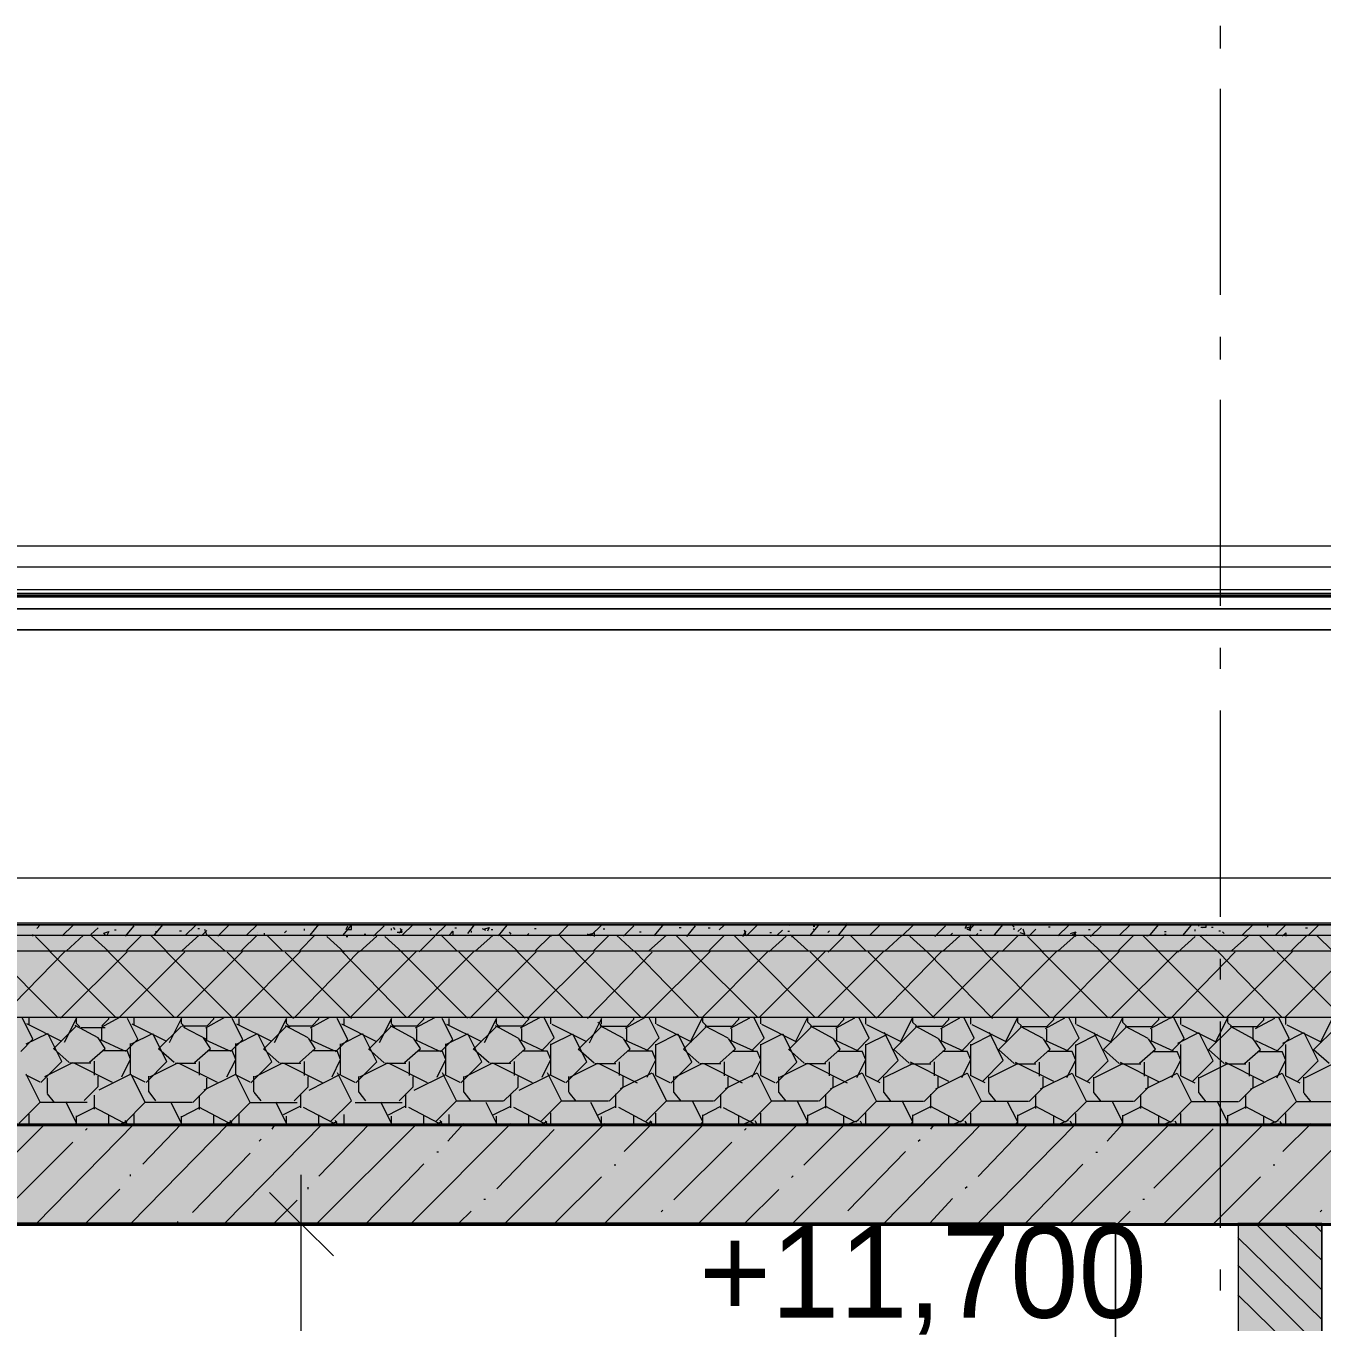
# Model space of a CAD drawing. Header units: millimetres. Extents: x -135211 to 49383, y -8033 to 228499.
# Drawn here: x -20838 to -17697, y 18884 to 22025 of the extents above; entities that cross this region are included whole.
import ezdxf

# ---------------------------------------------------------------- set-up
doc = ezdxf.new("R2010")
doc.units = ezdxf.units.MM
doc.layers.add('PDF _Геометрия', color=7, linetype='Continuous', true_color=0x1d1d1d)
doc.layers.add('PDF _Сплошная заливка', color=7, linetype='Continuous', true_color=0xffffff)
doc.layers.add('PDF _Текст', color=7, linetype='Continuous')

msp = doc.modelspace()

# ---------------------------------------------------------------- hatches: boundary and pattern name
at = {"layer": 'PDF _Сплошная заливка', "transparency": 33554559}
h = msp.add_hatch(color=256, dxfattribs=at)
h.paths.add_polyline_path([(-4971, 19881.6), (-5834.6, 19864.7), (-5834.6, 19843.5), (-5021.8, 19856.2), (-4755.1, 19856.2), (-4755.1, 19881.6)])
h.paths.add_polyline_path([(-263.8, 19932.4), (-263.8, 19953.9), (-752.3, 19953.9), (-1025.8, 19949.3), (-1284, 19945.1), (-1792, 19936.6), (-2050.2, 19932.4), (-2050.2, 19907), (-1792, 19911.3), (-1284, 19919.7), (-1025.8, 19923.9), (-517.8, 19932.4)])
h.paths.add_polyline_path([(-24290.7, 19898.6), (-24401.5, 19898.6), (-24401.5, 19877.4), (-24299.2, 19877.4), (-23969, 19864.7), (-23863.2, 19860.5), (-23533, 19847.8), (-23427.2, 19843.5), (-23097, 19830.8), (-22991.2, 19826.6), (-7646.3, 19822.4), (-7646.3, 19847.8), (-22991.2, 19852), (-23105.5, 19856.2)])
h = msp.add_hatch(color=256, dxfattribs=at)
h.paths.add_polyline_path([(-5021.8, 19856.2), (-5834.6, 19843.5), (-5834.6, 19801.2), (-4971, 19818.1), (-4755.1, 19818.1), (-4755.1, 19856.2)])
h.paths.add_polyline_path([(-263.8, 19894.3), (-263.8, 19928.5), (-750.4, 19928.5), (-1025.8, 19923.9), (-1284, 19919.7), (-1792, 19911.3), (-2050.2, 19907), (-2050.2, 19864.7), (-1377.1, 19877.4), (-1157, 19881.6), (-484, 19894.3)])
h.paths.add_polyline_path([(-24299.2, 19877.4), (-24401.5, 19877.4), (-24401.5, 19835.1), (-24290.7, 19835.1), (-23105.5, 19792.7), (-22991.2, 19788.5), (-7646.3, 19784.3), (-7646.3, 19822.4), (-22991.2, 19826.6), (-23097, 19830.8), (-23427.2, 19843.5), (-23533, 19847.8), (-23863.2, 19860.5), (-23969, 19864.7)])
h = msp.add_hatch(color=256, dxfattribs=at)
h.paths.add_polyline_path([(-4971, 19818.1), (-5834.6, 19801.2), (-5834.6, 19644.6), (-5021.8, 19657.3), (-4755.1, 19657.3), (-4755.1, 19818.1)])
h.paths.add_polyline_path([(-263.8, 19733.5), (-263.8, 19890.4), (-689, 19890.4), (-1157, 19881.6), (-1377.1, 19877.4), (-2050.2, 19864.7), (-2050.2, 19708.1), (-1792, 19712.3), (-1284, 19720.8), (-1025.8, 19725), (-517.8, 19733.5)])
h.paths.add_polyline_path([(-24290.7, 19835.1), (-24401.5, 19835.1), (-24401.5, 19674.2), (-24290.7, 19674.2), (-22987, 19627.6), (-7646.3, 19623.4), (-7646.3, 19784.3), (-22991.2, 19788.5), (-23105.5, 19792.7)])
h = msp.add_hatch(color=256, dxfattribs=at)
h.paths.add_polyline_path([(-5021.8, 19657.3), (-5834.6, 19644.6), (-5834.6, 19365.2), (-4755.1, 19365.2), (-4755.1, 19657.3)])
h.paths.add_polyline_path([(-263.8, 19365.2), (-263.8, 19729.5), (-754.4, 19729.5), (-1025.8, 19725), (-1284, 19720.8), (-1792, 19712.3), (-2050.2, 19708.1), (-2050.2, 19365.2)])
h.paths.add_polyline_path([(-24290.7, 19674.2), (-24401.5, 19674.2), (-24401.5, 19365.2), (-7646.3, 19365.2), (-7646.3, 19623.4), (-22987, 19627.6)])
h = msp.add_hatch(color=256, dxfattribs=at)
h.paths.add_polyline_path([(-77398.8, 19123.9), (-77398.8, 19364.2), (-103546, 19364.2), (-103546, 19123.9)])
h.paths.add_polyline_path([(146.8, 19123.9), (146.8, 19364.2), (-2304.2, 19364.2), (-2304.2, 19123.9)])
h.paths.add_polyline_path([(-4501.1, 19123.9), (-4501.1, 19364.2), (-25450.6, 19364.2), (-25450.6, 19123.9)])
h.paths.add_polyline_path([(-26102.5, 19123.9), (-26102.5, 19364.2), (-26352.2, 19364.2), (-26352.2, 19123.9)])
h = msp.add_hatch(color=256, dxfattribs=at)
h.paths.add_polyline_path([(-17699.9, 17642.3), (-17699.9, 19122.7), (-17900.8, 19122.7), (-17900.8, 17642.3)])
h.paths.add_polyline_path([(-17699.9, 15242.2), (-17900.8, 15242.2), (-17900.8, 15166), (-17699.9, 15166)])

# ---------------------------------------------------------------- linework, layer by layer
at = {"layer": 'PDF _Геометрия', "color": 7, "lineweight": 9}
for points in [[(-17943.1, 21969.7), (-17943.1, 22024.7)], [(-17943.1, 21372.8), (-17943.1, 21872.3)], [(-17943.1, 21216.2), (-17943.1, 21271.2)], [(-17943.1, 20619.3), (-17943.1, 21118.8)], [(-7616, 20764.2), (-24430.7, 20764.2)], [(-7616, 20713.4), (-24430.7, 20713.4)], [(-7616, 20658.4), (-24430.7, 20658.4)], [(-24430.7, 20649.9), (-7616, 20649.9)], [(-24430.7, 20641.4), (-7616, 20641.4)], [(-12082, 20647.9), (-24426.4, 20647.9)], [(-12082, 20643.7), (-24426.4, 20643.7)], [(-17943.1, 20466.9), (-17943.1, 20517.7)], [(-17943.1, 19865.7), (-17943.1, 20365.3)], [(-24397.9, 19960.4), (-7651.1, 19960.4)], [(-24405.7, 19363.4), (-7642.4, 19363.4), (-7642.4, 19621.6), (-7642.4, 19782.5), (-7642.4, 19820.6), (-7642.4, 19846), (-7642.4, 19850.2), (-22987.5, 19850.2)], [(-17943.1, 19713.4), (-17943.1, 19764.1)], [(-17943.1, 19112.2), (-17943.1, 19611.7)], [(-20171.7, 19240.2), (-20171.7, 15239.7), (-20171.7, 14922.3), (-20171.7, 11040.4), (-20171.7, 10722.9), (-20171.7, 6841), (-20171.7, 6472.9), (-20171.7, 3221.2)], [(-20001, 18543.1), (-18197.5, 18543.1), (-18197.5, 19123), (-18197.5, 15241.2), (-18197.5, 15842.3), (-23099.2, 15842.3)], [(-18197.5, 19123), (-23099.2, 19123)], [(-20171.7, 19121.7), (-20290.3, 19121.7)], [(-20171.9, 19121.9), (-20066.4, 19121.9)], [(-17899.2, 15164), (-17899.2, 15240.2), (-17899.2, 17640.4), (-17899.2, 19122), (-18195.6, 19122)], [(-17697.4, 17569.1), (-17697.4, 15240.9), (-17697.4, 17641.1), (-17900.8, 17641.1), (-17697.4, 17641.1), (-17697.4, 19122.7), (-17697.4, 15283.2), (-17697.4, 15842), (-17697.4, 17078.1)], [(-17697.4, 18542.8), (-17697.4, 19122.7), (-17900.8, 19122.7)], [(-17943.1, 18959.8), (-17943.1, 19010.6)]]:
    msp.add_lwpolyline(points, dxfattribs=at)
for points in [[(-24430.7, 20611.8), (-7616, 20611.8)], [(-24430.7, 20561), (-7616, 20561)]]:
    msp.add_lwpolyline(points, close=True, dxfattribs=at)
at = {"layer": 'PDF _Геометрия', "color": 7, "lineweight": 20}
msp.add_lwpolyline([(-22987.5, 19846), (-7642.4, 19846)], close=True, dxfattribs=at)
at = {"layer": 'PDF _Геометрия', "lineweight": 9}
for points in [[(-20821, 19818.8), (-20821, 19823)], [(-20811.7, 19837.6), (-20803.4, 19846)], [(-20750, 19819.2), (-20724.5, 19844.6)], [(-20680.3, 19822.4), (-20663, 19839.3)], [(-20649.6, 19826.3), (-20645.5, 19822.1)], [(-20649.1, 19826.1), (-20636.7, 19830.3), (-20640.9, 19821.9)], [(-20623.3, 19834.3), (-20619.2, 19834.3)], [(-20596.7, 19818.7), (-20575.3, 19844.1)], [(-20526.5, 19821.7), (-20505.1, 19847.1)], [(-20522.7, 19843.2), (-20522.7, 19843.2)], [(-20522.7, 19830.5), (-20522.7, 19826.3)], [(-20465.4, 19831.5), (-20461.2, 19831.5)], [(-20459.6, 19784.2), (-20417.4, 19822.3)], [(-20451.7, 19820.4), (-20426.1, 19845.8)], [(-20421.5, 19837.1), (-20417.4, 19837.1)], [(-20417.4, 19822.3), (-20417.4, 19822.3)], [(-20412.3, 19819.9), (-20399.8, 19832.6)], [(-20399.8, 19822), (-20404, 19834.7)], [(-20355.9, 19783.2), (-20398.2, 19821.2)], [(-20372.8, 19818.9), (-20347.2, 19844.4)], [(-20315.1, 19783.8), (-20277, 19821.9)], [(-20302.6, 19821.9), (-20277, 19847.4)], [(-20277, 19828.3), (-20277, 19828.3)], [(-20259.4, 19821.6), (-20259.4, 19825.9)], [(-20210.9, 19827.1), (-20206.8, 19831.3)], [(-20198, 19846), (-20198, 19846)], [(-20174.7, 19783.5), (-20136.6, 19821.6)], [(-20162.9, 19832.7), (-20162.9, 19836.9)], [(-20149.3, 19821.5), (-20127.8, 19846.9)], [(-20069.7, 19820.1), (-20048.9, 19845.5)], [(-20061.8, 19835.1), (-20057.6, 19843.5)], [(-20061.4, 19834.9), (-20048.9, 19834.9), (-20048.9, 19843.4), (-20048.9, 19847.6)], [(-20017.9, 19823.7), (-20013.8, 19823.7)], [(-19995.6, 19818.7), (-19969.9, 19844.1)], [(-19952.3, 19833.2), (-19952.3, 19837.4)], [(-19947.7, 19839.4), (-19943.6, 19835.2)], [(-19938.5, 19828.5), (-19926, 19828.5), (-19930.2, 19837)], [(-19934.4, 19826.4), (-19926, 19834.9)], [(-19925.4, 19821.7), (-19899.7, 19847.1)], [(-19860, 19837.9), (-19855.8, 19833.6)], [(-19846.5, 19820.3), (-19820.7, 19845.7)], [(-19794.4, 19783.9), (-19832.7, 19821.9)], [(-19811.5, 19822.1), (-19803.2, 19830.5), (-19803.2, 19822.1)], [(-19807.4, 19826.4), (-19803.2, 19830.5)], [(-19798.6, 19838.9), (-19794.4, 19838.9)], [(-19767.2, 19825.5), (-19750.5, 19846.6)], [(-19759.3, 19832), (-19759.3, 19827.7)], [(-19732.6, 19837.7), (-19724.2, 19833.4)], [(-19728, 19835.4), (-19715.4, 19839.7), (-19719.6, 19831.2)], [(-19710.8, 19835.3), (-19706.7, 19835.3)], [(-19692.5, 19819.8), (-19671.6, 19845.2)], [(-19667, 19828.2), (-19662.8, 19823.9)], [(-19623.1, 19821), (-19618.9, 19825.2)], [(-19605.6, 19837.6), (-19601.4, 19837.6)], [(-19566.3, 19822.3), (-19566.3, 19818)], [(-19548.7, 19824), (-19548.7, 19824)], [(-19547.5, 19821.4), (-19522.4, 19846.8)], [(-19478.1, 19824.7), (-19469.8, 19820.5)], [(-19473.6, 19822.5), (-19461, 19826.8), (-19461, 19818.2)], [(-19468.6, 19820), (-19443.4, 19845.4)], [(-19438.9, 19836.8), (-19434.7, 19836.8)], [(-19389.6, 19818.7), (-19364.5, 19844.1)], [(-19351.1, 19829), (-19346.9, 19829)], [(-19328.1, 19783.4), (-19285.5, 19821.5)], [(-19315.3, 19819.5), (-19294.3, 19845)], [(-19285.5, 19846.9), (-19285.5, 19846.9)], [(-19285.5, 19846.9), (-19285.5, 19846.9)], [(-19285.5, 19821.5), (-19285.5, 19821.5)], [(-19254.6, 19840), (-19250.4, 19840)], [(-19236.3, 19818.2), (-19215.3, 19843.6)], [(-19184.4, 19838.7), (-19180.2, 19838.7)], [(-19182.9, 19783.1), (-19145.1, 19821.2)], [(-19157.7, 19833.9), (-19145.1, 19846.6)], [(-19100.9, 19818.1), (-19092.5, 19830.9)], [(-19092.5, 19820.2), (-19096.7, 19833)], [(-19091.4, 19819.8), (-19066.2, 19845.2)], [(-19035.3, 19827.6), (-19031.1, 19827.6)], [(-19017.4, 19820.8), (-19004.7, 19833.5)], [(-18991.4, 19831.1), (-18987.2, 19831.1)], [(-18987.2, 19843.8), (-18987.2, 19843.8)], [(-18943.3, 19783.7), (-18985.4, 19821.9)], [(-18938, 19819.3), (-18917, 19844.7)], [(-18930, 19842.7), (-18925.8, 19842.7)], [(-18930, 19836.4), (-18925.8, 19832.2)], [(-18894.9, 19827.3), (-18890.7, 19831.6)], [(-18867.9, 19822.3), (-18846.8, 19847.7)], [(-18802.9, 19783.4), (-18840.8, 19821.5)], [(-18802.9, 19844.8), (-18802.9, 19844.8)], [(-18793.1, 19820.9), (-18767.8, 19846.3)], [(-18714.2, 19819.5), (-18688.9, 19844.9)], [(-18635.2, 19818.2), (-18609.9, 19843.6)], [(-18596.6, 19822), (-18592.4, 19826.3)], [(-18561.5, 19838.4), (-18557.3, 19846.8)], [(-18561.2, 19838.2), (-18548.5, 19842.4), (-18552.7, 19834)], [(-18557.3, 19823.6), (-18557.3, 19823.6)], [(-18548.5, 19831.9), (-18556.9, 19836.1), (-18548.5, 19836.1), (-18548.5, 19844.6)], [(-18548.5, 19823.4), (-18548.5, 19823.4)], [(-18548.2, 19838.1), (-18539.7, 19846.5)], [(-18535.2, 19821), (-18530.9, 19825.2)], [(-18526.4, 19833.5), (-18522.2, 19833.5)], [(-18490.6, 19822), (-18469.5, 19847.4)], [(-18447.4, 19844.9), (-18443.2, 19840.6)], [(-18443.2, 19834.3), (-18443.2, 19838.5)], [(-18434.1, 19829.7), (-18425.7, 19838.2)], [(-18429.6, 19827.5), (-18416.9, 19823.3), (-18421.1, 19835.9)], [(-18407.5, 19818.5), (-18390.6, 19835.5)], [(-18359.7, 19841.2), (-18355.5, 19841.2)], [(-18337, 19819.3), (-18311.6, 19844.7)], [(-18336.3, 19783), (-18294, 19821), (-18298.3, 19825.3)], [(-18306.7, 19825.3), (-18294, 19829.5), (-18298.3, 19821)], [(-18302.5, 19823.2), (-18294, 19819)], [(-18298.3, 19819), (-18294, 19823.2)], [(-18263.2, 19835.3), (-18259, 19835.3)], [(-18258, 19817.9), (-18232.6, 19843.3)], [(-18187.8, 19820.9), (-18162.4, 19846.3)], [(-18171.2, 19833.7), (-18171.2, 19833.7)], [(-18113.4, 19821.7), (-18092.2, 19847.1)], [(-18078.9, 19829.9), (-18074.7, 19829.9)], [(-18078.9, 19823.6), (-18074.7, 19823.6)], [(-18034.5, 19820.4), (-18013.3, 19845.8)], [(-18004.5, 19830.9), (-18004.5, 19835.1)], [(-17995.7, 19843.3), (-17995.7, 19847.5)], [(-17951.9, 19783.3), (-17994.3, 19821.4)], [(-17990.9, 19840.9), (-17978.2, 19840.9), (-17978.2, 19845.2)], [(-17987, 19836.9), (-17987, 19836.9)], [(-17978.2, 19824), (-17978.2, 19824)], [(-17964.9, 19840.6), (-17960.6, 19840.6)], [(-17947.3, 19831.9), (-17943.1, 19831.9)], [(-17938.6, 19829.6), (-17934.3, 19825.3)], [(-17915.3, 19784), (-17872.9, 19822.1)], [(-17889.6, 19821.9), (-17864.1, 19847.3)], [(-17829, 19844.7), (-17829, 19840.4)], [(-17829, 19842.6), (-17829, 19842.6)], [(-17810.6, 19820.6), (-17785.2, 19846)], [(-17793.7, 19818.6), (-17785.2, 19827), (-17785.2, 19818.6)], [(-17770.8, 19783.7), (-17732.5, 19821.7)], [(-17736.8, 19838.7), (-17732.5, 19838.7)], [(-17731.7, 19819.3), (-17706.2, 19844.6)], [(-20777.1, 19779.9), (-20815, 19818)], [(-20740.2, 19782.8), (-20698.1, 19820.9)], [(-20711, 19821), (-20706.9, 19821)], [(-20636.7, 19781.7), (-20678.8, 19819.8)], [(-20595.8, 19782.4), (-20557.8, 19820.6)], [(-20496.3, 19781.4), (-20534.4, 19819.5)], [(-20215.6, 19782.8), (-20253.7, 19820.9)], [(-20066.4, 19780.2), (-20108.7, 19818.3)], [(-20061.8, 19818.1), (-20057.6, 19818.1)], [(-20029.8, 19780.9), (-19987.4, 19819)], [(-19926, 19779.8), (-19968.4, 19817.9)], [(-19885.3, 19780.6), (-19847.1, 19818.7)], [(-19749.1, 19782.3), (-19706.7, 19820.4)], [(-19645.3, 19781.3), (-19687.7, 19819.4)], [(-19604.6, 19782), (-19566.3, 19820.1)], [(-19504.9, 19780.9), (-19543.2, 19819)], [(-19464.3, 19781.6), (-19425.9, 19819.7)], [(-19364.5, 19782.7), (-19407.1, 19820.8)], [(-19224.1, 19782.4), (-19261.9, 19820.4)], [(-19083.7, 19782), (-19121.5, 19820.1)], [(-19038, 19780.5), (-18996, 19818.6)], [(-18982.6, 19818.3), (-18978.4, 19818.3)], [(-18893.5, 19780.2), (-18855.6, 19818.2)], [(-18757.3, 19781.9), (-18715.2, 19820)], [(-18653.8, 19780.8), (-18696, 19818.9)], [(-18617, 19781.6), (-18574.8, 19819.6)], [(-18513.4, 19780.5), (-18551.4, 19818.6)], [(-18472.5, 19781.2), (-18434.4, 19819.3)], [(-18373, 19780.1), (-18411.1, 19818.3)], [(-18232.6, 19781.9), (-18275, 19820)], [(-18191.8, 19782.6), (-18153.7, 19820.7)], [(-18092.2, 19781.5), (-18130.4, 19819.7)], [(-18122.8, 19820.1), (-18118.6, 19820.1)], [(-18046.9, 19780.1), (-18004.5, 19818.1)], [(-17885.9, 19820.2), (-17881.7, 19820.2)], [(-17811.5, 19783), (-17849.7, 19821)], [(-17671.1, 19782.6), (-17709.4, 19820.7)], [(-20759.6, 19620.9), (-20920.3, 19781.7)], [(-20898.6, 19622.7), (-20742, 19783.5)], [(-20619.2, 19620.5), (-20780.1, 19781.4)], [(-20753.8, 19620.1), (-20592.8, 19780.9)], [(-20478.8, 19622.3), (-20639.9, 19783.1)], [(-20613.6, 19619.7), (-20452.5, 19780.6)], [(-20338.4, 19621.9), (-20499, 19782.8)], [(-20472.8, 19621.5), (-20312.1, 19782.3)], [(-20189.2, 19619.3), (-20350.1, 19780.2)], [(-20332.6, 19621.2), (-20171.7, 19782)], [(-20048.9, 19619), (-20209.9, 19779.9)], [(-20188.2, 19620.8), (-20031.3, 19781.7)], [(-19917.2, 19623), (-20073.6, 19783.9)], [(-20051.5, 19622.6), (-19890.9, 19783.5)], [(-19768.1, 19620.4), (-19928.8, 19781.3)], [(-19911.3, 19622.2), (-19750.5, 19783.1)], [(-19627.7, 19620.1), (-19788.7, 19780.9)], [(-19762.4, 19619.7), (-19601.4, 19780.5)], [(-19487.3, 19621.9), (-19648.5, 19782.7)], [(-19622.2, 19619.3), (-19461, 19780.1)], [(-19346.9, 19621.5), (-19507.6, 19782.4)], [(-19477.1, 19618.9), (-19320.6, 19779.8)], [(-19206.5, 19621.2), (-19363.2, 19782)], [(-19341.1, 19620.7), (-19180.2, 19781.5)], [(-19066.2, 19622.9), (-19227.2, 19783.8)], [(-19200.9, 19620.4), (-19039.8, 19781.3)], [(-18925.8, 19622.6), (-19086.3, 19783.4)], [(-19060.1, 19622.1), (-18899.5, 19783)], [(-18776.6, 19620), (-18937.4, 19780.9)], [(-18919.9, 19621.8), (-18759.1, 19782.6)], [(-18636.2, 19619.7), (-18797.2, 19780.5)], [(-18775.5, 19621.5), (-18618.7, 19782.3)], [(-18495.9, 19619.3), (-18652.8, 19780.2)], [(-18639.5, 19623.2), (-18478.3, 19784)], [(-18355.5, 19621), (-18516.1, 19781.9)], [(-18498.6, 19622.8), (-18337.9, 19783.7)], [(-18215.1, 19620.7), (-18375.9, 19781.6)], [(-18349.6, 19620.3), (-18188.8, 19781.2)], [(-18074.7, 19622.5), (-18235.7, 19783.3)], [(-18209.5, 19619.9), (-18048.4, 19780.8)], [(-17934.3, 19622.1), (-18094.8, 19783)], [(-18064.3, 19619.6), (-17908, 19780.5)], [(-17793.9, 19621.8), (-17950.4, 19782.7)], [(-17928.4, 19621.3), (-17767.6, 19782.2)], [(-17644.8, 19619.3), (-17805.7, 19780.1)], [(-17788.2, 19621), (-17627.2, 19781.9)], [(-20850.6, 19539.4), (-20821, 19569), (-20846.5, 19619.8)], [(-20750.8, 19563.6), (-20835.6, 19605.9)], [(-20829.7, 19603.1), (-20829.7, 19620)], [(-20715.7, 19607.4), (-20715.7, 19620.1), (-20745.4, 19560.8)], [(-20663, 19572.6), (-20718.3, 19602.2)], [(-20706.9, 19598.8), (-20715.2, 19607.3)], [(-20656.7, 19597.1), (-20610.4, 19622.5)], [(-20654, 19601.8), (-20636.7, 19618.7), (-20636.7, 19623)], [(-20596.2, 19539.2), (-20566.5, 19568.8), (-20592.1, 19619.6)], [(-20496.3, 19563.4), (-20580.7, 19605.7)], [(-20575.3, 19602.8), (-20575.3, 19619.7)], [(-20461.2, 19607.2), (-20461.2, 19619.8), (-20491, 19560.6)], [(-20452.5, 19598.6), (-20460.8, 19607)], [(-20459.3, 19601.8), (-20399.8, 19601.8)], [(-20402.3, 19596.8), (-20355.9, 19622.3)], [(-20398.9, 19601.6), (-20382.3, 19618.5), (-20382.3, 19622.8)], [(-20341.9, 19538.9), (-20312.1, 19568.6), (-20337.7, 19619.4)], [(-20241.9, 19563.1), (-20326.4, 19605.5)], [(-20320.9, 19602.6), (-20320.9, 19619.5)], [(-20206.8, 19606.9), (-20206.8, 19619.6), (-20236.6, 19560.4)], [(-20154.1, 19572.2), (-20208.9, 19601.8)], [(-20198, 19598.3), (-20206.3, 19606.8)], [(-20204.3, 19601.6), (-20145.4, 19601.6)], [(-20148, 19596.7), (-20101.5, 19622.1)], [(-20144.5, 19601.3), (-20127.8, 19618.3), (-20127.8, 19622.5)], [(-20087.5, 19538.7), (-20057.6, 19568.4), (-20083.3, 19619.2)], [(-19987.4, 19562.9), (-20072.2, 19605.2)], [(-20066.4, 19602.4), (-20066.4, 19619.3)], [(-19952.3, 19606.8), (-19952.3, 19619.4), (-19982.2, 19560.1)], [(-19899.7, 19571.9), (-19954.6, 19601.6)], [(-19943.6, 19598.1), (-19951.9, 19606.6)], [(-19950, 19601.4), (-19890.9, 19601.4)], [(-19893.7, 19596.4), (-19847.1, 19621.8)], [(-19890.1, 19601.1), (-19873.4, 19618), (-19873.4, 19622.3)], [(-19833.1, 19538.5), (-19803.2, 19568.1), (-19828.9, 19619)], [(-19733, 19562.7), (-19817.9, 19605)], [(-19812, 19602.2), (-19812, 19619.1)], [(-19697.9, 19606.5), (-19697.9, 19619.2), (-19727.8, 19559.9)], [(-19645.3, 19571.7), (-19700.3, 19601.3)], [(-19689.1, 19597.9), (-19697.5, 19606.4)], [(-19695.7, 19601.2), (-19636.5, 19601.2)], [(-19639.3, 19596.2), (-19592.6, 19621.6)], [(-19635.7, 19600.9), (-19618.9, 19617.8), (-19618.9, 19622)], [(-19586.8, 19542.6), (-19557.5, 19572.3), (-19582.6, 19623.1)], [(-19566.3, 19606.3), (-19566.3, 19623.2)], [(-19478.5, 19562.4), (-19563, 19604.8)], [(-19443.4, 19606.3), (-19443.4, 19619), (-19472.8, 19559.7)], [(-19443.4, 19602), (-19451.8, 19610.5)], [(-19385, 19596), (-19338.2, 19621.3)], [(-19381.2, 19600.7), (-19364.5, 19617.6), (-19364.5, 19621.8)], [(-19332.4, 19542.4), (-19303.1, 19572), (-19328.2, 19622.8)], [(-19311.8, 19606.1), (-19311.8, 19623)], [(-19224.1, 19562.2), (-19308.7, 19604.5)], [(-19197.8, 19610.4), (-19197.8, 19623.1), (-19227.2, 19563.9)], [(-19189, 19601.8), (-19197.4, 19610.2)], [(-19130.6, 19595.7), (-19083.7, 19621.1)], [(-19126.8, 19600.4), (-19110, 19617.3), (-19110, 19621.6)], [(-19078, 19542.2), (-19048.6, 19571.8), (-19073.8, 19622.6)], [(-19057.4, 19605.9), (-19057.4, 19622.7)], [(-18969.6, 19562), (-19054.4, 19604.3)], [(-18943.3, 19610.2), (-18943.3, 19622.9), (-18972.8, 19563.6)], [(-18934.6, 19601.6), (-18943, 19610)], [(-18875.6, 19595.5), (-18829.3, 19620.9)], [(-18872.4, 19600.2), (-18855.6, 19617.1), (-18855.6, 19621.4)], [(-18823.7, 19541.9), (-18794.2, 19571.6), (-18819.4, 19622.4)], [(-18802.9, 19605.6), (-18802.9, 19622.6)], [(-18715.2, 19561.7), (-18800.2, 19604.1)], [(-18688.9, 19609.9), (-18688.9, 19622.7), (-18718.4, 19563.4)], [(-18680.1, 19601.3), (-18688.5, 19609.8)], [(-18621.2, 19595.3), (-18574.8, 19620.7)], [(-18618, 19599.9), (-18601.1, 19616.9), (-18601.1, 19621.1)], [(-18569.3, 19541.8), (-18539.7, 19571.4), (-18565, 19622.2)], [(-18548.5, 19605.4), (-18548.5, 19622.3)], [(-18460.8, 19561.6), (-18545.2, 19603.9)], [(-18434.4, 19609.7), (-18434.4, 19622.5), (-18464, 19563.2)], [(-18425.7, 19601.1), (-18434.1, 19609.5)], [(-18366.9, 19595.1), (-18320.4, 19620.5)], [(-18363.6, 19599.7), (-18346.7, 19616.7), (-18346.7, 19620.9)], [(-18314.9, 19541.5), (-18285.3, 19571.2), (-18310.7, 19621.9)], [(-18294, 19605.2), (-18294, 19622.1)], [(-18206.3, 19561.3), (-18291, 19603.6)], [(-18180, 19609.5), (-18180, 19622.2), (-18209.6, 19563)], [(-18171.2, 19600.9), (-18179.7, 19609.3)], [(-18112.5, 19594.8), (-18065.9, 19620.3)], [(-18109.2, 19599.5), (-18092.2, 19616.5), (-18092.2, 19620.7)], [(-18060.5, 19541.3), (-18030.8, 19570.9), (-18056.3, 19621.7)], [(-18039.6, 19604.9), (-18039.6, 19621.9)], [(-17951.9, 19561.1), (-18036.7, 19603.4)], [(-17925.5, 19609.3), (-17925.5, 19622), (-17955.2, 19562.7)], [(-17916.8, 19600.7), (-17925.3, 19609.1)], [(-17858.2, 19594.6), (-17811.5, 19620.1)], [(-17854.8, 19599.3), (-17837.8, 19616.2), (-17837.8, 19620.5)], [(-17806.1, 19541.1), (-17776.4, 19570.7), (-17801.9, 19621.5)], [(-17785.2, 19604.7), (-17785.2, 19621.6)], [(-17697.4, 19560.9), (-17781.7, 19603.2)], [(-17671.1, 19609), (-17671.1, 19621.8), (-17700.9, 19562.5)], [(-20836.9, 19557.9), (-20785.9, 19583.2)], [(-20801.8, 19464.1), (-20750.8, 19514.9), (-20784.6, 19582.6)], [(-20770.9, 19546), (-20715.7, 19601.1)], [(-20704.9, 19597.7), (-20645.5, 19597.7)], [(-20683.5, 19513.1), (-20645.5, 19546.9), (-20662.8, 19572.3)], [(-20654.3, 19566.1), (-20654.3, 19595.8)], [(-20581.9, 19557.6), (-20531.4, 19583)], [(-20546.8, 19463.9), (-20496.3, 19514.7), (-20530.2, 19582.4)], [(-20516.6, 19545.8), (-20461.2, 19600.8)], [(-20399.8, 19568), (-20455.2, 19597.6)], [(-20429.1, 19512.8), (-20391, 19546.7), (-20407.7, 19572)], [(-20399.8, 19565.9), (-20399.8, 19595.5)], [(-20327.6, 19557.4), (-20277, 19582.8)], [(-20292.5, 19463.6), (-20241.9, 19514.4), (-20275.8, 19582.2)], [(-20261.6, 19545.6), (-20206.8, 19600.6)], [(-20174.7, 19512.6), (-20136.6, 19546.5), (-20153.2, 19571.9)], [(-20145.4, 19565.6), (-20145.4, 19595.3)], [(-20073.2, 19557.2), (-20022.5, 19582.5)], [(-20038.1, 19463.4), (-19987.4, 19514.2), (-20021.5, 19582)], [(-20007.2, 19545.3), (-19952.3, 19600.4)], [(-19920.4, 19512.3), (-19882.1, 19546.2), (-19898.8, 19571.6)], [(-19890.9, 19565.4), (-19890.9, 19595.1)], [(-19818.9, 19557), (-19768.1, 19582.4)], [(-19783.8, 19463.2), (-19733, 19514), (-19767.1, 19581.7)], [(-19752.9, 19545.1), (-19697.9, 19600.1)], [(-19666, 19512.1), (-19627.7, 19546), (-19644.4, 19571.4)], [(-19636.5, 19565.2), (-19636.5, 19594.9)], [(-19564.6, 19556.7), (-19513.6, 19582.1)], [(-19529.5, 19463), (-19478.5, 19513.8), (-19512.7, 19581.5)], [(-19498.6, 19544.9), (-19443.4, 19599.9)], [(-19390.8, 19571.5), (-19446, 19601.1)], [(-19441.4, 19601), (-19382, 19601)], [(-19411.7, 19511.9), (-19373.3, 19545.8), (-19390, 19571.1)], [(-19382, 19565), (-19382, 19594.6)], [(-19310.2, 19556.5), (-19259.2, 19581.9)], [(-19275.1, 19462.7), (-19224.1, 19513.6), (-19257.7, 19581.2)], [(-19244.3, 19544.7), (-19189, 19599.7)], [(-19136.4, 19571.2), (-19191.6, 19600.9)], [(-19187.1, 19600.8), (-19127.6, 19600.8)], [(-19156.6, 19511.6), (-19118.8, 19545.5), (-19135.6, 19570.9)], [(-19127.6, 19564.8), (-19127.6, 19594.4)], [(-19055.9, 19556.3), (-19004.7, 19581.7)], [(-19020.1, 19462.5), (-18969.6, 19513.3), (-19003.3, 19581)], [(-18989.2, 19544.4), (-18934.6, 19599.4)], [(-18881.9, 19571.1), (-18936.6, 19600.7)], [(-18932.1, 19600.5), (-18873.1, 19600.5)], [(-18902.2, 19511.5), (-18864.4, 19545.3), (-18881.2, 19570.7)], [(-18873.1, 19564.5), (-18873.1, 19594.1)], [(-18800.9, 19556), (-18750.3, 19581.4)], [(-18774.5, 19466.6), (-18724, 19517.5), (-18757.7, 19585.2)], [(-18734.9, 19544.2), (-18680.1, 19599.2)], [(-18627.5, 19570.8), (-18682.3, 19600.4)], [(-18677.7, 19600.3), (-18618.7, 19600.3)], [(-18647.9, 19511.3), (-18609.9, 19545.1), (-18626.8, 19570.5)], [(-18618.7, 19564.3), (-18618.7, 19594)], [(-18546.5, 19555.8), (-18495.9, 19581.2)], [(-18520.2, 19466.4), (-18469.5, 19517.2), (-18503.3, 19584.9)], [(-18480.6, 19544), (-18425.7, 19599.1)], [(-18373, 19570.6), (-18428, 19600.2)], [(-18423.4, 19600.1), (-18364.2, 19600.1)], [(-18393.5, 19511), (-18355.5, 19544.9), (-18372.4, 19570.2)], [(-18364.2, 19564.1), (-18364.2, 19593.7)], [(-18292.2, 19555.6), (-18241.4, 19581)], [(-18265.9, 19466.2), (-18215.1, 19517), (-18248.9, 19584.7)], [(-18226.3, 19543.8), (-18171.2, 19598.8)], [(-18118.6, 19570.4), (-18173.6, 19600)], [(-18169.1, 19599.8), (-18109.8, 19599.8)], [(-18139.2, 19510.8), (-18101, 19544.7), (-18118, 19570)], [(-18109.8, 19563.9), (-18109.8, 19593.5)], [(-18046.6, 19559.7), (-17995.7, 19585.1)], [(-18011.5, 19466), (-17960.6, 19516.7), (-17994.6, 19584.5)], [(-17971.9, 19543.5), (-17916.8, 19598.6)], [(-17864.1, 19570.2), (-17919.3, 19599.7)], [(-17914.8, 19599.6), (-17855.3, 19599.6)], [(-17884.8, 19510.5), (-17846.6, 19544.4), (-17863.6, 19569.8)], [(-17864.1, 19568), (-17864.1, 19597.6)], [(-17792.3, 19559.4), (-17741.3, 19584.9)], [(-17757.2, 19465.7), (-17706.2, 19516.6), (-17740.2, 19584.3)], [(-17717.6, 19543.4), (-17662.3, 19598.4)], [(-20733.2, 19512.5), (-20771.2, 19546.3)], [(-20601.6, 19541.9), (-20656.9, 19567.3)], [(-20652.3, 19541.8), (-20592.8, 19541.8)], [(-20605.5, 19478.1), (-20584.1, 19520.4), (-20592.4, 19541.6)], [(-20584.1, 19482.3), (-20584.1, 19558.6)], [(-20478.8, 19512.2), (-20516.8, 19546.1)], [(-20347.2, 19541.7), (-20401.9, 19567.1)], [(-20397.9, 19541.5), (-20338.4, 19541.5)], [(-20351.1, 19477.9), (-20329.6, 19520.2), (-20337.9, 19541.4)], [(-20329.6, 19482.1), (-20329.6, 19558.3)], [(-20224.3, 19512), (-20262.5, 19545.9)], [(-20092.7, 19541.5), (-20147.6, 19566.9)], [(-20142.9, 19541.3), (-20084, 19541.3)], [(-20096, 19477.7), (-20075.2, 19519.9), (-20083.5, 19541.1)], [(-20075.2, 19481.9), (-20075.2, 19558.1)], [(-19969.9, 19511.8), (-20008.1, 19545.6)], [(-19838.3, 19541.2), (-19893.2, 19566.6)], [(-19888.6, 19541.1), (-19829.5, 19541.1)], [(-19841.6, 19477.4), (-19820.7, 19519.7), (-19829.1, 19540.9)], [(-19820.7, 19481.7), (-19820.7, 19557.9)], [(-19715.4, 19511.6), (-19753.7, 19545.4)], [(-19583.8, 19541), (-19638.9, 19566.4)], [(-19634.3, 19540.8), (-19575.1, 19540.8)], [(-19587.2, 19477.2), (-19566.3, 19519.5), (-19574.7, 19540.7)], [(-19566.3, 19481.4), (-19566.3, 19557.6)], [(-19461, 19511.3), (-19499.4, 19545.2)], [(-19329.4, 19540.8), (-19384.6, 19566.2)], [(-19380, 19540.6), (-19320.6, 19540.6)], [(-19332.8, 19477), (-19311.8, 19519.3), (-19320.2, 19540.5)], [(-19311.8, 19481.2), (-19311.8, 19557.4)], [(-19206.5, 19511.1), (-19244.3, 19545)], [(-19074.9, 19540.5), (-19130.3, 19565.9)], [(-19125.7, 19540.4), (-19066.2, 19540.4)], [(-19078.4, 19476.7), (-19057.4, 19519.1), (-19065.8, 19540.2)], [(-19057.4, 19481), (-19057.4, 19557.2)], [(-18952.1, 19510.9), (-18990, 19544.7)], [(-18820.5, 19540.4), (-18875.2, 19565.8)], [(-18870.7, 19540.2), (-18811.7, 19540.2)], [(-18824, 19476.5), (-18802.9, 19518.8), (-18811.4, 19540)], [(-18802.9, 19480.7), (-18802.9, 19556.9)], [(-18697.7, 19510.6), (-18735.6, 19544.5)], [(-18566, 19540.1), (-18620.9, 19565.5)], [(-18616.4, 19539.9), (-18557.3, 19539.9)], [(-18569.6, 19476.3), (-18548.5, 19518.7), (-18556.9, 19539.8)], [(-18548.5, 19480.5), (-18548.5, 19556.7)], [(-18443.2, 19510.5), (-18481.2, 19544.3)], [(-18311.6, 19539.8), (-18366.6, 19565.3)], [(-18362, 19539.8), (-18302.8, 19539.8)], [(-18315.2, 19476.1), (-18294, 19518.4), (-18302.5, 19539.6)], [(-18294, 19480.3), (-18294, 19556.5)], [(-18188.8, 19510.2), (-18226.9, 19544.1)], [(-18057.1, 19539.7), (-18112.3, 19565.1)], [(-18107.7, 19539.5), (-18048.4, 19539.5)], [(-18060.8, 19475.9), (-18039.6, 19518.2), (-18048.1, 19539.4)], [(-18039.6, 19480.1), (-18039.6, 19556.3)], [(-17934.3, 19510), (-17972.5, 19543.9)], [(-17802.7, 19539.4), (-17857.9, 19564.9)], [(-17853.4, 19539.3), (-17793.9, 19539.3)], [(-17806.4, 19475.6), (-17785.2, 19518), (-17793.7, 19539.1)], [(-17785.2, 19479.9), (-17785.2, 19556.1)], [(-17679.9, 19509.8), (-17718.1, 19543.6)], [(-20792.1, 19478.5), (-20724.5, 19512.3)], [(-20731.7, 19511.6), (-20680.6, 19511.6)], [(-20627.9, 19464.1), (-20721.2, 19510.6)], [(-20671.8, 19481.8), (-20671.8, 19515.7)], [(-20537.8, 19478.2), (-20470, 19512.1)], [(-20476.6, 19511.3), (-20426.1, 19511.3)], [(-20373.5, 19463.9), (-20466.9, 19510.4)], [(-20417.4, 19481.5), (-20417.4, 19515.4)], [(-20283.5, 19478), (-20215.6, 19511.8)], [(-20222.3, 19511.1), (-20171.7, 19511.1)], [(-20119, 19463.6), (-20212, 19510.2)], [(-20162.9, 19481.3), (-20162.9, 19515.2)], [(-20028.5, 19477.7), (-19961.1, 19511.6)], [(-19968, 19510.9), (-19917.2, 19510.9)], [(-19864.6, 19463.4), (-19957.8, 19510)], [(-19908.5, 19481.1), (-19908.5, 19515)], [(-19774.2, 19477.6), (-19706.7, 19511.4)], [(-19713.6, 19510.6), (-19662.8, 19510.6)], [(-19610.2, 19463.2), (-19703.5, 19509.7)], [(-19654, 19480.8), (-19654, 19514.7)], [(-19519.9, 19477.3), (-19452.2, 19511.2)], [(-19459.3, 19510.4), (-19408.4, 19510.4)], [(-19355.7, 19462.9), (-19448.6, 19509.5)], [(-19399.6, 19480.7), (-19399.6, 19514.5)], [(-19265.6, 19477.1), (-19197.8, 19510.9)], [(-19205, 19510.2), (-19153.9, 19510.2)], [(-19101.3, 19462.7), (-19194.4, 19509.3)], [(-19145.1, 19480.4), (-19145.1, 19514.3)], [(-19011.3, 19476.8), (-18943.3, 19510.8)], [(-18950, 19509.9), (-18899.5, 19509.9)], [(-18846.8, 19462.5), (-18940.1, 19509.1)], [(-18890.7, 19480.2), (-18890.7, 19514)], [(-18756.3, 19476.7), (-18688.9, 19510.5)], [(-18695.6, 19509.7), (-18645, 19509.7)], [(-18601.1, 19466.6), (-18694, 19513.2)], [(-18636.2, 19480), (-18636.2, 19513.8)], [(-18502, 19476.4), (-18434.4, 19510.3)], [(-18441.3, 19509.5), (-18390.6, 19509.5)], [(-18346.7, 19466.4), (-18439.7, 19512.9)], [(-18381.8, 19479.8), (-18381.8, 19513.6)], [(-18247.7, 19476.2), (-18180, 19510)], [(-18186.9, 19509.3), (-18136.1, 19509.3)], [(-18092.2, 19466.1), (-18185.5, 19512.7)], [(-18127.3, 19479.5), (-18127.3, 19513.4)], [(-17993.4, 19476), (-17925.5, 19509.9)], [(-17932.6, 19509.1), (-17881.7, 19509.1)], [(-17837.8, 19465.9), (-17931.2, 19512.5)], [(-17872.9, 19479.3), (-17872.9, 19513.2)], [(-17739.1, 19475.8), (-17671.1, 19509.6)], [(-20854.5, 19365.5), (-20803.4, 19416.3), (-20837.2, 19484.1)], [(-20803.4, 19465), (-20837.2, 19481.9)], [(-20696.9, 19420.2), (-20663, 19454.1), (-20663, 19479.5)], [(-20660.1, 19446.4), (-20584.1, 19484.4)], [(-20599.4, 19365.3), (-20549, 19416.1), (-20582.8, 19483.8)], [(-20549, 19464.8), (-20582.8, 19481.7)], [(-20540.2, 19441.4), (-20540.2, 19479.5)], [(-20405.8, 19446.1), (-20329.6, 19484.2)], [(-20345.1, 19365.1), (-20294.5, 19415.9), (-20328.5, 19483.6)], [(-20294.5, 19464.6), (-20328.5, 19481.5)], [(-20285.8, 19441.1), (-20285.8, 19479.2)], [(-20188.1, 19419.8), (-20154.1, 19453.6), (-20154.1, 19479)], [(-20151.5, 19445.9), (-20075.2, 19484)], [(-20099.5, 19369.3), (-20048.9, 19420), (-20082.9, 19487.8)], [(-20040.1, 19464.4), (-20074.1, 19481.2)], [(-20031.3, 19440.9), (-20031.3, 19479)], [(-19933.8, 19419.5), (-19899.7, 19453.4), (-19899.7, 19478.8)], [(-19897.3, 19445.7), (-19820.7, 19483.8)], [(-19845.2, 19369), (-19794.4, 19419.8), (-19828.5, 19487.5)], [(-19785.6, 19464.1), (-19819.7, 19481)], [(-19776.9, 19440.7), (-19776.9, 19478.8)], [(-19679.4, 19419.3), (-19645.3, 19453.2), (-19645.3, 19478.6)], [(-19642.3, 19445.4), (-19566.3, 19483.6)], [(-19590.9, 19368.8), (-19540, 19419.6), (-19574.1, 19487.3)], [(-19531.2, 19463.9), (-19565.4, 19480.8)], [(-19522.4, 19440.5), (-19522.4, 19478.5)], [(-19424.3, 19419.1), (-19390.8, 19453), (-19390.8, 19478.3)], [(-19396.8, 19449.6), (-19320.6, 19487.7)], [(-19336.5, 19368.5), (-19285.5, 19419.3), (-19319.1, 19487.1)], [(-19276.7, 19463.7), (-19310.3, 19480.6)], [(-19268, 19440.2), (-19268, 19478.3)], [(-19169.9, 19418.9), (-19136.4, 19452.7), (-19136.4, 19478.1)], [(-19142.5, 19449.4), (-19066.2, 19487.4)], [(-19082.2, 19368.3), (-19031.1, 19419.1), (-19064.7, 19486.9)], [(-19022.3, 19463.5), (-19055.9, 19480.3)], [(-19013.5, 19440), (-19013.5, 19478.1)], [(-18915.6, 19418.6), (-18881.9, 19452.5), (-18881.9, 19477.9)], [(-18888.2, 19449.1), (-18811.7, 19487.2)], [(-18827.2, 19368.1), (-18776.6, 19418.9), (-18810.3, 19486.6)], [(-18767.8, 19463.2), (-18801.5, 19480.2)], [(-18759.1, 19439.7), (-18759.1, 19477.9)], [(-18661.2, 19418.4), (-18627.5, 19452.3), (-18627.5, 19477.7)], [(-18633.2, 19448.9), (-18557.3, 19487)], [(-18572.8, 19367.8), (-18522.2, 19418.6), (-18555.9, 19486.4)], [(-18513.4, 19463), (-18547.2, 19480)], [(-18504.6, 19439.5), (-18504.6, 19477.7)], [(-18406.8, 19418.2), (-18373, 19452.1), (-18373, 19477.4)], [(-18379, 19448.7), (-18302.8, 19486.8)], [(-18318.5, 19367.6), (-18267.7, 19418.4), (-18301.6, 19486.2)], [(-18259, 19462.8), (-18292.8, 19479.7)], [(-18250.2, 19439.3), (-18250.2, 19477.4)], [(-18152.5, 19417.9), (-18118.6, 19451.8), (-18118.6, 19477.2)], [(-18124.7, 19448.4), (-18048.4, 19486.5)], [(-18064.2, 19367.4), (-18013.3, 19418.2), (-18047.2, 19486)], [(-18004.5, 19462.6), (-18038.4, 19479.5)], [(-17995.7, 19439.1), (-17995.7, 19477.2)], [(-17898.1, 19417.7), (-17864.1, 19451.6), (-17864.1, 19477)], [(-17870.4, 19448.3), (-17793.9, 19486.4)], [(-17809.8, 19367.2), (-17758.8, 19418), (-17792.8, 19485.7)], [(-17750.1, 19462.3), (-17784.1, 19479.3)], [(-17741.3, 19438.9), (-17741.3, 19477)], [(-20785.9, 19437.2), (-20785.9, 19475.3)], [(-20433.7, 19415.6), (-20399.8, 19449.4), (-20399.8, 19474.8)], [(-20803.9, 19416.4), (-20689.4, 19416.4)], [(-20768.3, 19415.7), (-20785.6, 19436.9)], [(-20719.8, 19361.8), (-20715.7, 19366.1), (-20741.2, 19416.9)], [(-20671.8, 19399.2), (-20671.8, 19433.1)], [(-20549.1, 19416.2), (-20434.9, 19416.2)], [(-20522.7, 19419.9), (-20539.2, 19441.1)], [(-20465.4, 19361.6), (-20461.2, 19365.9), (-20486.8, 19416.7)], [(-20417.4, 19398.9), (-20417.4, 19432.9)], [(-20294.9, 19416), (-20180.5, 19416)], [(-20268.2, 19419.6), (-20284.8, 19440.8)], [(-20210.9, 19361.4), (-20206.8, 19365.7), (-20232.4, 19416.4)], [(-20171.7, 19403.1), (-20171.7, 19437)], [(-20040, 19415.8), (-19926, 19415.8)], [(-20013.8, 19419.4), (-20030.4, 19440.6)], [(-19956.5, 19361.2), (-19952.3, 19365.5), (-19978.1, 19416.2)], [(-19917.2, 19402.9), (-19917.2, 19436.8)], [(-19794.6, 19419.9), (-19680.3, 19419.9)], [(-19759.3, 19419.2), (-19776, 19440.4)], [(-19702.1, 19361), (-19697.9, 19365.2), (-19723, 19416)], [(-19662.8, 19402.7), (-19662.8, 19436.5)], [(-19540.4, 19419.7), (-19425.9, 19419.7)], [(-19504.9, 19418.9), (-19521.6, 19440.2)], [(-19447.6, 19360.8), (-19443.4, 19365), (-19468.6, 19415.8)], [(-19408.4, 19402.4), (-19408.4, 19436.3)], [(-19285.5, 19419.4), (-19171.5, 19419.4)], [(-19250.4, 19418.7), (-19267.2, 19439.9)], [(-19202, 19364.9), (-19197.8, 19369.1), (-19223, 19419.9)], [(-19153.9, 19402.3), (-19153.9, 19436.1)], [(-19031.3, 19419.3), (-18917, 19419.3)], [(-18996, 19418.5), (-19012.8, 19439.7)], [(-18947.5, 19364.7), (-18943.3, 19368.9), (-18968.6, 19419.7)], [(-18899.5, 19402), (-18899.5, 19435.9)], [(-18777.1, 19419), (-18662.6, 19419)], [(-18741.5, 19418.3), (-18758.4, 19439.5)], [(-18693.1, 19364.5), (-18688.9, 19368.7), (-18714.2, 19419.5)], [(-18645, 19401.8), (-18645, 19435.7)], [(-18522.2, 19418.8), (-18408.1, 19418.8)], [(-18487.1, 19418.1), (-18504, 19439.2)], [(-18438.7, 19364.2), (-18434.4, 19368.5), (-18459.8, 19419.2)], [(-18390.6, 19401.5), (-18390.6, 19435.4)], [(-18268, 19418.5), (-18153.7, 19418.5)], [(-18232.6, 19417.8), (-18249.6, 19439)], [(-18184.2, 19364), (-18180, 19368.2), (-18205.4, 19419)], [(-18136.1, 19401.4), (-18136.1, 19435.2)], [(-18013.8, 19418.3), (-17899.2, 19418.3)], [(-17978.2, 19417.6), (-17995.2, 19438.8)], [(-17929.8, 19363.7), (-17925.5, 19368), (-17951, 19418.8)], [(-17881.7, 19401.1), (-17881.7, 19435)], [(-17758.9, 19418.1), (-17644.8, 19418.1)], [(-17723.7, 19417.4), (-17740.7, 19438.6)], [(-20829.7, 19361.8), (-20829.7, 19387.1)], [(-20715.7, 19361.8), (-20715.7, 19383)], [(-20713.9, 19382.3), (-20671.8, 19403.4)], [(-20601.6, 19366.2), (-20673.5, 19404.3)], [(-20636.7, 19364.7), (-20636.7, 19385.9)], [(-20575.3, 19361.5), (-20575.3, 19386.9)], [(-20461.2, 19361.6), (-20461.2, 19382.8)], [(-20459.6, 19382.1), (-20417.4, 19403.2)], [(-20347.2, 19366), (-20419.2, 19404.1)], [(-20382.3, 19364.5), (-20382.3, 19385.7)], [(-20320.9, 19361.3), (-20320.9, 19386.7)], [(-20214, 19386.2), (-20171.7, 19407.4)], [(-20206.8, 19361.4), (-20206.8, 19382.6)], [(-20092.7, 19365.8), (-20164.9, 19403.9)], [(-20127.8, 19364.3), (-20127.8, 19385.4)], [(-20066.4, 19361.1), (-20066.4, 19386.5)], [(-19959.6, 19386), (-19917.2, 19407.2)], [(-19952.3, 19361.2), (-19952.3, 19382.3)], [(-19838.3, 19365.5), (-19909.9, 19403.6)], [(-19873.4, 19364), (-19873.4, 19385.2)], [(-19812, 19360.9), (-19812, 19386.2)], [(-19705.3, 19385.7), (-19662.8, 19406.9)], [(-19697.9, 19361), (-19697.9, 19382.2)], [(-19583.8, 19365.3), (-19655.6, 19403.4)], [(-19618.9, 19363.8), (-19618.9, 19385)], [(-19566.3, 19365), (-19566.3, 19390.4)], [(-19450.9, 19385.5), (-19408.4, 19406.7)], [(-19443.4, 19360.8), (-19443.4, 19381.9)], [(-19329.4, 19365.1), (-19401.3, 19403.2)], [(-19364.5, 19363.6), (-19364.5, 19384.8)], [(-19311.8, 19364.8), (-19311.8, 19390.2)], [(-19197.8, 19364.9), (-19197.8, 19386.1)], [(-19195.9, 19385.3), (-19153.9, 19406.5)], [(-19074.9, 19364.9), (-19147.1, 19403)], [(-19110, 19363.4), (-19110, 19384.5)], [(-19057.4, 19364.5), (-19057.4, 19390)], [(-18943.3, 19364.7), (-18943.3, 19385.8)], [(-18941.5, 19385), (-18899.5, 19406.2)], [(-18829.3, 19369), (-18901.5, 19407.1)], [(-18855.6, 19363.2), (-18855.6, 19384.3)], [(-18802.9, 19364.3), (-18802.9, 19389.7)], [(-18688.9, 19364.5), (-18688.9, 19385.6)], [(-18687.2, 19384.8), (-18645, 19406)], [(-18574.8, 19368.8), (-18646.6, 19406.9)], [(-18601.1, 19362.9), (-18601.1, 19384.1)], [(-18548.5, 19364.1), (-18548.5, 19389.5)], [(-18530.9, 19122.6), (-18294, 19363.9), (-18294, 19389.2)], [(-18434.4, 19364.2), (-18434.4, 19385.4)], [(-18432.8, 19384.6), (-18390.6, 19405.8)], [(-18320.4, 19368.6), (-18392.3, 19406.7)], [(-18346.7, 19362.7), (-18346.7, 19383.8)], [(-18218.1, 19321.6), (-18180, 19364), (-18180, 19385.1)], [(-18178.5, 19384.4), (-18136.1, 19405.5)], [(-18065.9, 19368.4), (-18138, 19406.4)], [(-18092.2, 19362.5), (-18092.2, 19383.6)], [(-18039.6, 19363.7), (-18039.6, 19389)], [(-17925.5, 19363.7), (-17925.5, 19385)], [(-17924.1, 19384.2), (-17881.7, 19405.3)], [(-17811.5, 19368.1), (-17883.7, 19406.2)], [(-17837.8, 19362.3), (-17837.8, 19383.4)], [(-17785.2, 19363.5), (-17785.2, 19388.8)], [(-21036, 19119.8), (-20794.6, 19361.1)], [(-20812.3, 19122.4), (-20575.3, 19363.6)], [(-20693.5, 19348.7), (-20689.4, 19352.9)], [(-20636.7, 19364.7), (-20636.7, 19364.7)], [(-20614.3, 19361.8), (-20592.8, 19370.3)], [(-20592.8, 19364), (-20597, 19372.4)], [(-20584, 19122.6), (-20347.2, 19363.9)], [(-20554.6, 19266.4), (-20461.2, 19363.8)], [(-20382.3, 19364.5), (-20382.3, 19364.5)], [(-20359.9, 19361.6), (-20338.4, 19370.1)], [(-20356.3, 19122.8), (-20119, 19364.1)], [(-20338.4, 19363.7), (-20342.6, 19372.2)], [(-20241.4, 19351.3), (-20233.1, 19364)], [(-20132.2, 19123.1), (-19890.9, 19364.3)], [(-20127.9, 19237.2), (-20005, 19364.2)], [(-20127.8, 19364.3), (-20127.8, 19364.3)], [(-20105.5, 19361.4), (-20084, 19369.8)], [(-20084, 19363.5), (-20088.1, 19372)], [(-19903.8, 19123.3), (-19662.8, 19364.6)], [(-19873.4, 19364), (-19873.4, 19364)], [(-19850.4, 19361.1), (-19829.5, 19369.6)], [(-19829.5, 19363.3), (-19833.7, 19371.7)], [(-19815.1, 19322.1), (-19776.9, 19364.5)], [(-19697, 19206.1), (-19557.5, 19350.1)], [(-19676.2, 19123.6), (-19434.7, 19364.8)], [(-19618.9, 19363.8), (-19618.9, 19363.8)], [(-19596, 19360.9), (-19575.1, 19369.4)], [(-19575.1, 19363.1), (-19579.2, 19371.5)], [(-19439.1, 19119.4), (-19197.8, 19360.7)], [(-19388.4, 19297.2), (-19320.6, 19365)], [(-19364.5, 19363.6), (-19364.5, 19363.6)], [(-19341.6, 19360.7), (-19320.6, 19369.2)], [(-19320.6, 19362.8), (-19324.8, 19371.3)], [(-19210.7, 19119.6), (-18969.6, 19360.9)], [(-19110, 19363.4), (-19110, 19363.4)], [(-19096.7, 19348.2), (-19092.5, 19352.5)], [(-19095.9, 19364.9), (-19074.9, 19373.3)], [(-19066.2, 19362.6), (-19070.4, 19371.1)], [(-18983.1, 19119.9), (-18741.5, 19361.2)], [(-18953.1, 19263.7), (-18855.6, 19361.1)], [(-18855.6, 19363.2), (-18855.6, 19363.2)], [(-18841.5, 19364.6), (-18820.5, 19373.1)], [(-18811.7, 19362.4), (-18815.9, 19370.8)], [(-18759.3, 19122.4), (-18522.2, 19363.6)], [(-18644.7, 19350.8), (-18636.2, 19363.5)], [(-18601.1, 19362.9), (-18601.1, 19362.9)], [(-18587.1, 19364.4), (-18566, 19372.9)], [(-18557.3, 19362.2), (-18561.5, 19370.6)], [(-18530.7, 19236.7), (-18408.1, 19363.8)], [(-18346.7, 19362.7), (-18346.7, 19362.7)], [(-18332.7, 19364.2), (-18311.6, 19372.7)], [(-18307.5, 19122.8), (-18065.9, 19364.1)], [(-18302.8, 19361.9), (-18307, 19370.4)], [(-18104.9, 19207.8), (-17960.6, 19351.7)], [(-18092.2, 19362.5), (-18092.2, 19362.5)], [(-18079.2, 19123), (-17837.8, 19364.3)], [(-18078.3, 19364), (-18057.1, 19372.4)], [(-18048.4, 19361.7), (-18052.6, 19370.2)], [(-17850.8, 19123.3), (-17609.7, 19364.6)], [(-17837.8, 19362.3), (-17837.8, 19362.3)], [(-17823.9, 19363.7), (-17802.7, 19372.2)], [(-17793.9, 19361.5), (-17798.2, 19370)], [(-17791.7, 19296.7), (-17723.7, 19364.5)], [(-20863.9, 19180), (-20724.5, 19319.7)], [(-20272.4, 19322.3), (-20268.2, 19326.5)], [(-19267.6, 19179.5), (-19127.6, 19319.3)], [(-18675.5, 19321.8), (-18671.3, 19326)], [(-20434.5, 19149.2), (-20294.5, 19293.1)], [(-19842.4, 19295.7), (-19838.3, 19295.7)], [(-18846.2, 19153.1), (-18706.4, 19297)], [(-18245.6, 19295.2), (-18241.4, 19295.2)], [(-20013.1, 19122.8), (-19873.4, 19266.7)], [(-19412.5, 19264.9), (-19408.4, 19264.9)], [(-18416.1, 19122.3), (-18276.5, 19266.2)], [(-17815.7, 19264.5), (-17811.5, 19264.5)], [(-20584.1, 19236.8), (-20584.1, 19241.1)], [(-19557.9, 19121.6), (-19443.4, 19235.9)], [(-18982.6, 19234.1), (-18978.4, 19238.3)], [(-17961.2, 19121.1), (-17846.6, 19235.4)], [(-20695.4, 19120.8), (-20610.4, 19205.5)], [(-20154.1, 19206), (-20154.1, 19210.2)], [(-19098.3, 19120.4), (-19013.5, 19205)], [(-18561.5, 19207.7), (-18557.3, 19211.9)], [(-20239.4, 19119.6), (-20180.5, 19178.9)], [(-19728.4, 19181.5), (-19724.2, 19181.5)], [(-18647.2, 19123.6), (-18592.4, 19182.9)], [(-18131.6, 19181.1), (-18127.3, 19181.1)], [(-19789.2, 19122.9), (-19759.3, 19152.5)], [(-19298.5, 19150.7), (-19294.3, 19154.9)], [(-18192.1, 19122.4), (-18162.4, 19152)], [(-17701.7, 19150.3), (-17697.4, 19154.5)], [(-20470, 19122.7), (-20470, 19126.9)], [(-19329.4, 19121.7), (-19329.4, 19121.7)], [(-18868.6, 19119.9), (-18864.4, 19124.2)], [(-17697.4, 18961.8), (-17858.3, 19122.7)], [(-17697.4, 19033.8), (-17790.2, 19122.7)], [(-17732.5, 19121.2), (-17732.5, 19121.2)], [(-17697.4, 19101.5), (-17718.7, 19122.7)], [(-17697.4, 18889.8), (-17900.8, 19088.8)], [(-17697.4, 18817.9), (-17900.8, 19021.1)], [(-17697.4, 18750.2), (-17900.8, 18949.2)]]:
    msp.add_lwpolyline(points, dxfattribs=at)
at = {"layer": 'PDF _Геометрия', "color": 7, "lineweight": 20}
for points in [[(-7642.4, 19820.6), (-22987.5, 19820.6)], [(-7642.4, 19782.5), (-22987.5, 19782.5)], [(-7642.4, 19621.6), (-22983.7, 19621.6)]]:
    msp.add_lwpolyline(points, dxfattribs=at)
at = {"layer": 'PDF _Геометрия', "color": 7, "lineweight": 40}
msp.add_lwpolyline([(-25443, 19120.1), (-4492.5, 19120.1), (-4492.5, 19361.4), (-25443, 19361.4)], dxfattribs=at)
at = {"layer": 'PDF _Геометрия', "color": 7, "lineweight": 18}
for points in [[(-20171.7, 19121.7), (-20248, 19197.8)], [(-20169.1, 19120.3), (-20092.7, 19044.1)]]:
    msp.add_lwpolyline(points, dxfattribs=at)

# ---------------------------------------------------------------- texts
at = {"layer": 'PDF _Текст', "insert": (-19206.5, 18984.7), "char_height": 222.7, "attachment_point": 4, "style": ''}
msp.add_mtext('+11,700', dxfattribs=at)

doc.saveas('drawing.dxf')
